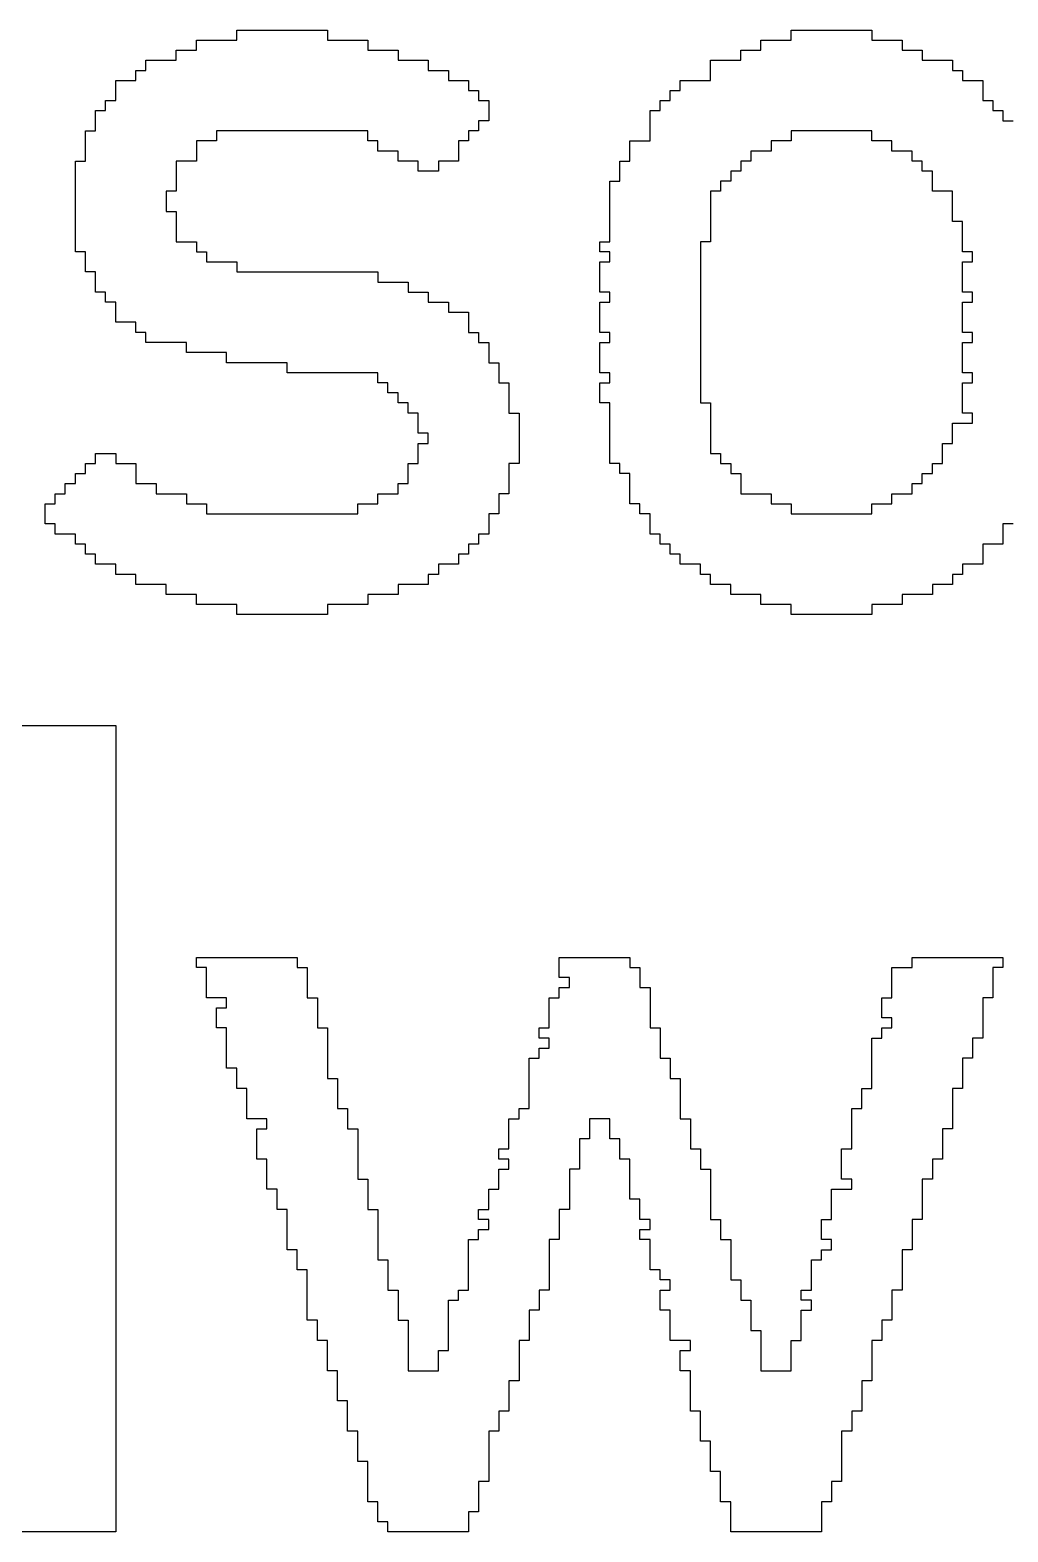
# Model space of a CAD drawing. Header units: millimetres. Extents: x -1.9 to 9.1, y -3.1 to 5.4.
# Drawn here: x 8.5221 to 8.6269, y -2.6169 to -2.4558 of the extents above; entities that cross this region are included whole.
import ezdxf

# ---------------------------------------------------------------- set-up
doc = ezdxf.new("R2010")
doc.units = ezdxf.units.MM
doc.header["$MEASUREMENT"] = 0
doc.layers.add('Mechanical11', color=56, linetype='Continuous')

msp = doc.modelspace()

# ---------------------------------------------------------------- linework, layer by layer
at = {"layer": 'Mechanical11'}
for p, q in [((8.54425, -2.45687), (8.54425, -2.45579)), ((8.54425, -2.45579), (8.55398, -2.45579)), ((8.55398, -2.45579), (8.55398, -2.45687)), ((8.6037, -2.45687), (8.6037, -2.45579)), ((8.6037, -2.45579), (8.61235, -2.45579)), ((8.61235, -2.45579), (8.61235, -2.45687)), ((8.53993, -2.45795), (8.53993, -2.45687)), ((8.53993, -2.45687), (8.54425, -2.45687)), ((8.55398, -2.45687), (8.5583, -2.45687)), ((8.5583, -2.45687), (8.5583, -2.45795)), ((8.60046, -2.45795), (8.60046, -2.45687)), ((8.60046, -2.45687), (8.6037, -2.45687)), ((8.61235, -2.45687), (8.6156, -2.45687)), ((8.6156, -2.45687), (8.6156, -2.45795)), ((8.53452, -2.46011), (8.53452, -2.45903)), ((8.53452, -2.45903), (8.53777, -2.45903)), ((8.53777, -2.45903), (8.53777, -2.45795)), ((8.53777, -2.45795), (8.53993, -2.45795)), ((8.5583, -2.45795), (8.56155, -2.45795)), ((8.56155, -2.45795), (8.56155, -2.45903)), ((8.56155, -2.45903), (8.56479, -2.45903)), ((8.56479, -2.45903), (8.56479, -2.46011)), ((8.59506, -2.46011), (8.59506, -2.45903)), ((8.59506, -2.45903), (8.5983, -2.45903)), ((8.5983, -2.45903), (8.5983, -2.45795)), ((8.5983, -2.45795), (8.60046, -2.45795)), ((8.6156, -2.45795), (8.61776, -2.45795)), ((8.61776, -2.45795), (8.61776, -2.45903)), ((8.61776, -2.45903), (8.621, -2.45903)), ((8.621, -2.45903), (8.621, -2.46011)), ((8.53344, -2.46119), (8.53344, -2.46011)), ((8.53344, -2.46011), (8.53452, -2.46011)), ((8.56479, -2.46011), (8.56695, -2.46011)), ((8.56695, -2.46011), (8.56695, -2.46119)), ((8.59506, -2.46119), (8.59506, -2.46011)), ((8.621, -2.46011), (8.62208, -2.46011)), ((8.62208, -2.46011), (8.62208, -2.46119)), ((8.53128, -2.46227), (8.53128, -2.46119)), ((8.53128, -2.46119), (8.53344, -2.46119)), ((8.53128, -2.46335), (8.53128, -2.46227)), ((8.56695, -2.46119), (8.56911, -2.46119)), ((8.56911, -2.46119), (8.56911, -2.46227)), ((8.56911, -2.46227), (8.57019, -2.46227)), ((8.57019, -2.46227), (8.57019, -2.46335)), ((8.59073, -2.46335), (8.59073, -2.46227)), ((8.59073, -2.46227), (8.59181, -2.46227)), ((8.59181, -2.46227), (8.59181, -2.46119)), ((8.59181, -2.46119), (8.59506, -2.46119)), ((8.62208, -2.46119), (8.62424, -2.46119)), ((8.62424, -2.46119), (8.62424, -2.46227)), ((8.62424, -2.46227), (8.62424, -2.46335)), ((8.5302, -2.46443), (8.5302, -2.46335)), ((8.5302, -2.46335), (8.53128, -2.46335)), ((8.57019, -2.46335), (8.57128, -2.46335)), ((8.57128, -2.46335), (8.57128, -2.46443)), ((8.58965, -2.46443), (8.58965, -2.46335)), ((8.58965, -2.46335), (8.59073, -2.46335)), ((8.62424, -2.46335), (8.62532, -2.46335)), ((8.62532, -2.46335), (8.62532, -2.46443)), ((8.52912, -2.46552), (8.52912, -2.46443)), ((8.52912, -2.46443), (8.5302, -2.46443)), ((8.52912, -2.4666), (8.52912, -2.46552)), ((8.57128, -2.46552), (8.57019, -2.46552)), ((8.57019, -2.46552), (8.57019, -2.4666)), ((8.57128, -2.46443), (8.57128, -2.46552)), ((8.58857, -2.46552), (8.58857, -2.46443)), ((8.58857, -2.46443), (8.58965, -2.46443)), ((8.58857, -2.4666), (8.58857, -2.46552)), ((8.62532, -2.46443), (8.6264, -2.46443)), ((8.6264, -2.46443), (8.6264, -2.46552)), ((8.6264, -2.46552), (8.62749, -2.46552)), ((8.52804, -2.46768), (8.52804, -2.4666)), ((8.52804, -2.4666), (8.52912, -2.4666)), ((8.5583, -2.4666), (8.54209, -2.4666)), ((8.54209, -2.4666), (8.54209, -2.46768)), ((8.5583, -2.46768), (8.5583, -2.4666)), ((8.57019, -2.4666), (8.56911, -2.4666)), ((8.56911, -2.4666), (8.56911, -2.46768)), ((8.58857, -2.46768), (8.58857, -2.4666)), ((8.61235, -2.4666), (8.6037, -2.4666)), ((8.6037, -2.4666), (8.6037, -2.46768)), ((8.61235, -2.46768), (8.61235, -2.4666)), ((8.52804, -2.46876), (8.52804, -2.46768)), ((8.52804, -2.46984), (8.52804, -2.46876)), ((8.54209, -2.46768), (8.53993, -2.46768)), ((8.53993, -2.46768), (8.53993, -2.46876)), ((8.53993, -2.46876), (8.53993, -2.46984)), ((8.55938, -2.46768), (8.5583, -2.46768)), ((8.55938, -2.46876), (8.55938, -2.46768)), ((8.56155, -2.46876), (8.55938, -2.46876)), ((8.56155, -2.46984), (8.56155, -2.46876)), ((8.56911, -2.46768), (8.56803, -2.46768)), ((8.56803, -2.46768), (8.56803, -2.46876)), ((8.56803, -2.46876), (8.56803, -2.46984)), ((8.58641, -2.46876), (8.58641, -2.46768)), ((8.58641, -2.46768), (8.58857, -2.46768)), ((8.58641, -2.46984), (8.58641, -2.46876)), ((8.60154, -2.46876), (8.59938, -2.46876)), ((8.59938, -2.46876), (8.59938, -2.46984)), ((8.6037, -2.46768), (8.60154, -2.46768)), ((8.60154, -2.46768), (8.60154, -2.46876)), ((8.61451, -2.46768), (8.61235, -2.46768)), ((8.61451, -2.46876), (8.61451, -2.46768)), ((8.61668, -2.46876), (8.61451, -2.46876)), ((8.61668, -2.46984), (8.61668, -2.46876)), ((8.52696, -2.47092), (8.52696, -2.46984)), ((8.52696, -2.46984), (8.52804, -2.46984)), ((8.53993, -2.46984), (8.53777, -2.46984)), ((8.53777, -2.46984), (8.53777, -2.47092)), ((8.56371, -2.46984), (8.56155, -2.46984)), ((8.56371, -2.47092), (8.56371, -2.46984)), ((8.56803, -2.46984), (8.56587, -2.46984)), ((8.56587, -2.46984), (8.56587, -2.47092)), ((8.58533, -2.47092), (8.58533, -2.46984)), ((8.58533, -2.46984), (8.58641, -2.46984)), ((8.59938, -2.46984), (8.5983, -2.46984)), ((8.5983, -2.46984), (8.5983, -2.47092)), ((8.61776, -2.46984), (8.61668, -2.46984)), ((8.61776, -2.47092), (8.61776, -2.46984)), ((8.52696, -2.472), (8.52696, -2.47092)), ((8.52696, -2.47308), (8.52696, -2.472)), ((8.53777, -2.47092), (8.53777, -2.472)), ((8.53777, -2.472), (8.53777, -2.47308)), ((8.56587, -2.47092), (8.56371, -2.47092)), ((8.58425, -2.47308), (8.58425, -2.472)), ((8.58425, -2.472), (8.58533, -2.472)), ((8.58533, -2.472), (8.58533, -2.47092)), ((8.59722, -2.472), (8.59614, -2.472)), ((8.59614, -2.472), (8.59614, -2.47308)), ((8.5983, -2.47092), (8.59722, -2.47092)), ((8.59722, -2.47092), (8.59722, -2.472)), ((8.61884, -2.47092), (8.61776, -2.47092)), ((8.61884, -2.472), (8.61884, -2.47092)), ((8.61884, -2.47308), (8.61884, -2.472)), ((8.52696, -2.47416), (8.52696, -2.47308)), ((8.53777, -2.47308), (8.53668, -2.47308)), ((8.53668, -2.47308), (8.53668, -2.47416)), ((8.58425, -2.47416), (8.58425, -2.47308)), ((8.59614, -2.47308), (8.59506, -2.47308)), ((8.59506, -2.47308), (8.59506, -2.47416)), ((8.621, -2.47308), (8.61884, -2.47308)), ((8.621, -2.47416), (8.621, -2.47308)), ((8.52696, -2.47524), (8.52696, -2.47416)), ((8.52696, -2.47633), (8.52696, -2.47524)), ((8.53668, -2.47416), (8.53668, -2.47524)), ((8.53668, -2.47524), (8.53777, -2.47524)), ((8.53777, -2.47524), (8.53777, -2.47633)), ((8.58425, -2.47524), (8.58425, -2.47416)), ((8.58425, -2.47633), (8.58425, -2.47524)), ((8.59506, -2.47416), (8.59506, -2.47524)), ((8.59506, -2.47524), (8.59506, -2.47633)), ((8.621, -2.47524), (8.621, -2.47416)), ((8.621, -2.47633), (8.621, -2.47524)), ((8.52696, -2.47741), (8.52696, -2.47633)), ((8.53777, -2.47633), (8.53777, -2.47741)), ((8.58425, -2.47741), (8.58425, -2.47633)), ((8.59506, -2.47633), (8.59506, -2.47741)), ((8.62208, -2.47633), (8.621, -2.47633)), ((8.62208, -2.47741), (8.62208, -2.47633)), ((8.52696, -2.47849), (8.52696, -2.47741)), ((8.52696, -2.47957), (8.52696, -2.47849)), ((8.53777, -2.47741), (8.53777, -2.47849)), ((8.53777, -2.47849), (8.53993, -2.47849)), ((8.53993, -2.47849), (8.53993, -2.47957)), ((8.58317, -2.47957), (8.58317, -2.47849)), ((8.58317, -2.47849), (8.58425, -2.47849)), ((8.58425, -2.47849), (8.58425, -2.47741)), ((8.59506, -2.47849), (8.59398, -2.47849)), ((8.59398, -2.47849), (8.59398, -2.47957)), ((8.59506, -2.47741), (8.59506, -2.47849)), ((8.62208, -2.47849), (8.62208, -2.47741)), ((8.62208, -2.47957), (8.62208, -2.47849)), ((8.52804, -2.47957), (8.52696, -2.47957)), ((8.52804, -2.48065), (8.52804, -2.47957)), ((8.53993, -2.47957), (8.54101, -2.47957)), ((8.54101, -2.47957), (8.54101, -2.48065)), ((8.58425, -2.47957), (8.58317, -2.47957)), ((8.58425, -2.48065), (8.58425, -2.47957)), ((8.59398, -2.47957), (8.59398, -2.48065)), ((8.62316, -2.47957), (8.62208, -2.47957)), ((8.62316, -2.48065), (8.62316, -2.47957)), ((8.52804, -2.48173), (8.52804, -2.48065)), ((8.52912, -2.48173), (8.52804, -2.48173)), ((8.52912, -2.48281), (8.52912, -2.48173)), ((8.54101, -2.48065), (8.54425, -2.48065)), ((8.54425, -2.48065), (8.54425, -2.48173)), ((8.54425, -2.48173), (8.55938, -2.48173)), ((8.55938, -2.48173), (8.55938, -2.48281)), ((8.58317, -2.48173), (8.58317, -2.48065)), ((8.58317, -2.48065), (8.58425, -2.48065)), ((8.58317, -2.48281), (8.58317, -2.48173)), ((8.59398, -2.48065), (8.59398, -2.48173)), ((8.59398, -2.48173), (8.59398, -2.48281)), ((8.62208, -2.48173), (8.62208, -2.48065)), ((8.62208, -2.48065), (8.62316, -2.48065)), ((8.62208, -2.48281), (8.62208, -2.48173)), ((8.52912, -2.48389), (8.52912, -2.48281)), ((8.55938, -2.48281), (8.56263, -2.48281)), ((8.56263, -2.48281), (8.56263, -2.48389)), ((8.58317, -2.48389), (8.58317, -2.48281)), ((8.59398, -2.48281), (8.59398, -2.48389)), ((8.62208, -2.48389), (8.62208, -2.48281)), ((8.5302, -2.48389), (8.52912, -2.48389)), ((8.5302, -2.48497), (8.5302, -2.48389)), ((8.53128, -2.48497), (8.5302, -2.48497)), ((8.53128, -2.48605), (8.53128, -2.48497)), ((8.56263, -2.48389), (8.56479, -2.48389)), ((8.56479, -2.48389), (8.56479, -2.48497)), ((8.56479, -2.48497), (8.56695, -2.48497)), ((8.56695, -2.48497), (8.56695, -2.48605)), ((8.58425, -2.48389), (8.58317, -2.48389)), ((8.58317, -2.48605), (8.58317, -2.48497)), ((8.58317, -2.48497), (8.58425, -2.48497)), ((8.58425, -2.48497), (8.58425, -2.48389)), ((8.59398, -2.48389), (8.59398, -2.48497)), ((8.59398, -2.48497), (8.59398, -2.48605)), ((8.62316, -2.48389), (8.62208, -2.48389)), ((8.62208, -2.48605), (8.62208, -2.48497)), ((8.62208, -2.48497), (8.62316, -2.48497)), ((8.62316, -2.48497), (8.62316, -2.48389)), ((8.53128, -2.48713), (8.53128, -2.48605)), ((8.56695, -2.48605), (8.56911, -2.48605)), ((8.56911, -2.48605), (8.56911, -2.48713)), ((8.58317, -2.48713), (8.58317, -2.48605)), ((8.59398, -2.48605), (8.59398, -2.48713)), ((8.62208, -2.48713), (8.62208, -2.48605)), ((8.53344, -2.48713), (8.53128, -2.48713)), ((8.53344, -2.48822), (8.53344, -2.48713)), ((8.53452, -2.48822), (8.53344, -2.48822)), ((8.53452, -2.4893), (8.53452, -2.48822)), ((8.56911, -2.48713), (8.56911, -2.48822)), ((8.56911, -2.48822), (8.57019, -2.48822)), ((8.57019, -2.48822), (8.57019, -2.4893)), ((8.58317, -2.48822), (8.58317, -2.48713)), ((8.58425, -2.48822), (8.58317, -2.48822)), ((8.58425, -2.4893), (8.58425, -2.48822)), ((8.59398, -2.48713), (8.59398, -2.48822)), ((8.59398, -2.48822), (8.59398, -2.4893)), ((8.62208, -2.48822), (8.62208, -2.48713)), ((8.62316, -2.48822), (8.62208, -2.48822)), ((8.62316, -2.4893), (8.62316, -2.48822)), ((8.53885, -2.4893), (8.53452, -2.4893)), ((8.53885, -2.49038), (8.53885, -2.4893)), ((8.57019, -2.4893), (8.57128, -2.4893)), ((8.57128, -2.4893), (8.57128, -2.49038)), ((8.58317, -2.49038), (8.58317, -2.4893)), ((8.58317, -2.4893), (8.58425, -2.4893)), ((8.59398, -2.4893), (8.59398, -2.49038)), ((8.62208, -2.49038), (8.62208, -2.4893)), ((8.62208, -2.4893), (8.62316, -2.4893)), ((8.54317, -2.49038), (8.53885, -2.49038)), ((8.54317, -2.49146), (8.54317, -2.49038)), ((8.54966, -2.49146), (8.54317, -2.49146)), ((8.54966, -2.49254), (8.54966, -2.49146)), ((8.57128, -2.49038), (8.57128, -2.49146)), ((8.57128, -2.49146), (8.57236, -2.49146)), ((8.57236, -2.49146), (8.57236, -2.49254)), ((8.58317, -2.49146), (8.58317, -2.49038)), ((8.58317, -2.49254), (8.58317, -2.49146)), ((8.59398, -2.49038), (8.59398, -2.49146)), ((8.59398, -2.49146), (8.59398, -2.49254)), ((8.62208, -2.49146), (8.62208, -2.49038)), ((8.62208, -2.49254), (8.62208, -2.49146)), ((8.55938, -2.49254), (8.54966, -2.49254)), ((8.55938, -2.49362), (8.55938, -2.49254)), ((8.57236, -2.49254), (8.57236, -2.49362)), ((8.58425, -2.49254), (8.58317, -2.49254)), ((8.58425, -2.49362), (8.58425, -2.49254)), ((8.59398, -2.49254), (8.59398, -2.49362)), ((8.62316, -2.49254), (8.62208, -2.49254)), ((8.62316, -2.49362), (8.62316, -2.49254)), ((8.56047, -2.49362), (8.55938, -2.49362)), ((8.56047, -2.4947), (8.56047, -2.49362)), ((8.56155, -2.4947), (8.56047, -2.4947)), ((8.56155, -2.49578), (8.56155, -2.4947)), ((8.57236, -2.49362), (8.57344, -2.49362)), ((8.57344, -2.49362), (8.57344, -2.4947)), ((8.57344, -2.4947), (8.57344, -2.49578)), ((8.58317, -2.4947), (8.58317, -2.49362)), ((8.58317, -2.49362), (8.58425, -2.49362)), ((8.58317, -2.49578), (8.58317, -2.4947)), ((8.59398, -2.49362), (8.59398, -2.4947)), ((8.59398, -2.4947), (8.59398, -2.49578)), ((8.62208, -2.4947), (8.62208, -2.49362)), ((8.62208, -2.49362), (8.62316, -2.49362)), ((8.62208, -2.49578), (8.62208, -2.4947)), ((8.56263, -2.49578), (8.56155, -2.49578)), ((8.56263, -2.49686), (8.56263, -2.49578)), ((8.57344, -2.49578), (8.57344, -2.49686)), ((8.58425, -2.49578), (8.58317, -2.49578)), ((8.58425, -2.49686), (8.58425, -2.49578)), ((8.59398, -2.49578), (8.59506, -2.49578)), ((8.59506, -2.49578), (8.59506, -2.49686)), ((8.62208, -2.49686), (8.62208, -2.49578)), ((8.56371, -2.49686), (8.56263, -2.49686)), ((8.56371, -2.49794), (8.56371, -2.49686)), ((8.56371, -2.49903), (8.56371, -2.49794)), ((8.57344, -2.49686), (8.57452, -2.49686)), ((8.57452, -2.49686), (8.57452, -2.49794)), ((8.57452, -2.49794), (8.57452, -2.49903)), ((8.58425, -2.49794), (8.58425, -2.49686)), ((8.58425, -2.49903), (8.58425, -2.49794)), ((8.59506, -2.49686), (8.59506, -2.49794)), ((8.59506, -2.49794), (8.59506, -2.49903)), ((8.621, -2.49903), (8.621, -2.49794)), ((8.621, -2.49794), (8.62316, -2.49794)), ((8.62316, -2.49686), (8.62208, -2.49686)), ((8.62316, -2.49794), (8.62316, -2.49686)), ((8.56479, -2.49903), (8.56371, -2.49903)), ((8.56479, -2.50011), (8.56479, -2.49903)), ((8.57452, -2.49903), (8.57452, -2.50011)), ((8.58425, -2.50011), (8.58425, -2.49903)), ((8.59506, -2.49903), (8.59506, -2.50011)), ((8.621, -2.50011), (8.621, -2.49903)), ((8.52912, -2.50227), (8.52912, -2.50119)), ((8.52912, -2.50119), (8.53128, -2.50119)), ((8.53128, -2.50119), (8.53128, -2.50227)), ((8.56371, -2.50119), (8.56371, -2.50011)), ((8.56371, -2.50011), (8.56479, -2.50011)), ((8.56371, -2.50227), (8.56371, -2.50119)), ((8.57452, -2.50011), (8.57452, -2.50119)), ((8.57452, -2.50119), (8.57452, -2.50227)), ((8.58425, -2.50119), (8.58425, -2.50011)), ((8.58425, -2.50227), (8.58425, -2.50119)), ((8.59506, -2.50011), (8.59506, -2.50119)), ((8.59506, -2.50119), (8.59614, -2.50119)), ((8.59614, -2.50119), (8.59614, -2.50227)), ((8.61992, -2.50119), (8.61992, -2.50011)), ((8.61992, -2.50011), (8.621, -2.50011)), ((8.61992, -2.50227), (8.61992, -2.50119)), ((8.52804, -2.50335), (8.52804, -2.50227)), ((8.52804, -2.50227), (8.52912, -2.50227)), ((8.53128, -2.50227), (8.53344, -2.50227)), ((8.53344, -2.50227), (8.53344, -2.50335)), ((8.56263, -2.50335), (8.56263, -2.50227)), ((8.56263, -2.50227), (8.56371, -2.50227)), ((8.57452, -2.50227), (8.57344, -2.50227)), ((8.57344, -2.50227), (8.57344, -2.50335)), ((8.58533, -2.50227), (8.58425, -2.50227)), ((8.58533, -2.50335), (8.58533, -2.50227)), ((8.59614, -2.50227), (8.59722, -2.50227)), ((8.59722, -2.50227), (8.59722, -2.50335)), ((8.61884, -2.50335), (8.61884, -2.50227)), ((8.61884, -2.50227), (8.61992, -2.50227)), ((8.52587, -2.50551), (8.52587, -2.50443)), ((8.52587, -2.50443), (8.52696, -2.50443)), ((8.52696, -2.50443), (8.52696, -2.50335)), ((8.52696, -2.50335), (8.52804, -2.50335)), ((8.53344, -2.50335), (8.53344, -2.50443)), ((8.53344, -2.50443), (8.5356, -2.50443)), ((8.5356, -2.50443), (8.5356, -2.50551)), ((8.56155, -2.50551), (8.56155, -2.50443)), ((8.56155, -2.50443), (8.56263, -2.50443)), ((8.56263, -2.50443), (8.56263, -2.50335)), ((8.57344, -2.50335), (8.57344, -2.50443)), ((8.57344, -2.50443), (8.57344, -2.50551)), ((8.58641, -2.50335), (8.58533, -2.50335)), ((8.58641, -2.50443), (8.58641, -2.50335)), ((8.58641, -2.50551), (8.58641, -2.50443)), ((8.59722, -2.50335), (8.5983, -2.50335)), ((8.5983, -2.50335), (8.5983, -2.50443)), ((8.5983, -2.50443), (8.5983, -2.50551)), ((8.61668, -2.50551), (8.61668, -2.50443)), ((8.61668, -2.50443), (8.61776, -2.50443)), ((8.61776, -2.50443), (8.61776, -2.50335)), ((8.61776, -2.50335), (8.61884, -2.50335)), ((8.52479, -2.50659), (8.52479, -2.50551)), ((8.52479, -2.50551), (8.52587, -2.50551)), ((8.5356, -2.50551), (8.53885, -2.50551)), ((8.53885, -2.50551), (8.53885, -2.50659)), ((8.55938, -2.50659), (8.55938, -2.50551)), ((8.55938, -2.50551), (8.56155, -2.50551)), ((8.57344, -2.50551), (8.57236, -2.50551)), ((8.57236, -2.50551), (8.57236, -2.50659)), ((8.58641, -2.50659), (8.58641, -2.50551)), ((8.5983, -2.50551), (8.60154, -2.50551)), ((8.60154, -2.50551), (8.60154, -2.50659)), ((8.61451, -2.50659), (8.61451, -2.50551)), ((8.61451, -2.50551), (8.61668, -2.50551)), ((8.52371, -2.50767), (8.52371, -2.50659)), ((8.52371, -2.50659), (8.52479, -2.50659)), ((8.52371, -2.50875), (8.52371, -2.50767)), ((8.53885, -2.50659), (8.54101, -2.50659)), ((8.54101, -2.50659), (8.54101, -2.50767)), ((8.54101, -2.50767), (8.55722, -2.50767)), ((8.55722, -2.50767), (8.55722, -2.50659)), ((8.55722, -2.50659), (8.55938, -2.50659)), ((8.57236, -2.50767), (8.57128, -2.50767)), ((8.57128, -2.50767), (8.57128, -2.50875)), ((8.57236, -2.50659), (8.57236, -2.50767)), ((8.58749, -2.50659), (8.58641, -2.50659)), ((8.58749, -2.50767), (8.58749, -2.50659)), ((8.58857, -2.50767), (8.58749, -2.50767)), ((8.58857, -2.50875), (8.58857, -2.50767)), ((8.60154, -2.50659), (8.6037, -2.50659)), ((8.6037, -2.50659), (8.6037, -2.50767)), ((8.6037, -2.50767), (8.61235, -2.50767)), ((8.61235, -2.50767), (8.61235, -2.50659)), ((8.61235, -2.50659), (8.61451, -2.50659)), ((8.52479, -2.50875), (8.52371, -2.50875)), ((8.52479, -2.50984), (8.52479, -2.50875)), ((8.57128, -2.50875), (8.57128, -2.50984)), ((8.58857, -2.50984), (8.58857, -2.50875)), ((8.62749, -2.50875), (8.6264, -2.50875)), ((8.6264, -2.50875), (8.6264, -2.50984)), ((8.52696, -2.50984), (8.52479, -2.50984)), ((8.52696, -2.51092), (8.52696, -2.50984)), ((8.52804, -2.51092), (8.52696, -2.51092)), ((8.52804, -2.512), (8.52804, -2.51092)), ((8.57019, -2.51092), (8.56911, -2.51092)), ((8.56911, -2.51092), (8.56911, -2.512)), ((8.57128, -2.50984), (8.57019, -2.50984)), ((8.57019, -2.50984), (8.57019, -2.51092)), ((8.58965, -2.50984), (8.58857, -2.50984)), ((8.58965, -2.51092), (8.58965, -2.50984)), ((8.59073, -2.51092), (8.58965, -2.51092)), ((8.59073, -2.512), (8.59073, -2.51092)), ((8.6264, -2.51092), (8.62424, -2.51092)), ((8.62424, -2.51092), (8.62424, -2.512)), ((8.6264, -2.50984), (8.6264, -2.51092)), ((8.52912, -2.512), (8.52804, -2.512)), ((8.52912, -2.51308), (8.52912, -2.512)), ((8.56911, -2.512), (8.56803, -2.512)), ((8.56803, -2.512), (8.56803, -2.51308)), ((8.59181, -2.512), (8.59073, -2.512)), ((8.59181, -2.51308), (8.59181, -2.512)), ((8.62424, -2.512), (8.62424, -2.51308)), ((8.53128, -2.51308), (8.52912, -2.51308)), ((8.53128, -2.51416), (8.53128, -2.51308)), ((8.53344, -2.51416), (8.53128, -2.51416)), ((8.53344, -2.51524), (8.53344, -2.51416)), ((8.56587, -2.51416), (8.56479, -2.51416)), ((8.56479, -2.51416), (8.56479, -2.51524)), ((8.56803, -2.51308), (8.56587, -2.51308)), ((8.56587, -2.51308), (8.56587, -2.51416)), ((8.59398, -2.51308), (8.59181, -2.51308)), ((8.59398, -2.51416), (8.59398, -2.51308)), ((8.59506, -2.51416), (8.59398, -2.51416)), ((8.59506, -2.51524), (8.59506, -2.51416)), ((8.62208, -2.51416), (8.621, -2.51416)), ((8.621, -2.51416), (8.621, -2.51524)), ((8.62424, -2.51308), (8.62208, -2.51308)), ((8.62208, -2.51308), (8.62208, -2.51416)), ((8.53668, -2.51524), (8.53344, -2.51524)), ((8.53668, -2.51632), (8.53668, -2.51524)), ((8.56479, -2.51524), (8.56155, -2.51524)), ((8.56155, -2.51524), (8.56155, -2.51632)), ((8.59722, -2.51524), (8.59506, -2.51524)), ((8.59722, -2.51632), (8.59722, -2.51524)), ((8.621, -2.51524), (8.61884, -2.51524)), ((8.61884, -2.51524), (8.61884, -2.51632)), ((8.53993, -2.51632), (8.53668, -2.51632)), ((8.53993, -2.5174), (8.53993, -2.51632)), ((8.54425, -2.5174), (8.53993, -2.5174)), ((8.54425, -2.51848), (8.54425, -2.5174)), ((8.5583, -2.5174), (8.55398, -2.5174)), ((8.55398, -2.5174), (8.55398, -2.51848)), ((8.56155, -2.51632), (8.5583, -2.51632)), ((8.5583, -2.51632), (8.5583, -2.5174)), ((8.60046, -2.51632), (8.59722, -2.51632)), ((8.60046, -2.5174), (8.60046, -2.51632)), ((8.6037, -2.5174), (8.60046, -2.5174)), ((8.6037, -2.51848), (8.6037, -2.5174)), ((8.6156, -2.5174), (8.61235, -2.5174)), ((8.61235, -2.5174), (8.61235, -2.51848)), ((8.61884, -2.51632), (8.6156, -2.51632)), ((8.6156, -2.51632), (8.6156, -2.5174)), ((8.55398, -2.51848), (8.54425, -2.51848)), ((8.61235, -2.51848), (8.6037, -2.51848)), ((8.52047, -2.53037), (8.53128, -2.53037)), ((8.53128, -2.53037), (8.53128, -2.53145)), ((8.53128, -2.53145), (8.53128, -2.53254)), ((8.53128, -2.53254), (8.53128, -2.53362)), ((8.53128, -2.53362), (8.53128, -2.5347)), ((8.53128, -2.5347), (8.53128, -2.53578)), ((8.53128, -2.53578), (8.53128, -2.53686)), ((8.53128, -2.53686), (8.53128, -2.53794)), ((8.53128, -2.53794), (8.53128, -2.53902)), ((8.53128, -2.53902), (8.53128, -2.5401)), ((8.53128, -2.5401), (8.53128, -2.54118)), ((8.53128, -2.54118), (8.53128, -2.54226)), ((8.53128, -2.54226), (8.53128, -2.54335)), ((8.53128, -2.54335), (8.53128, -2.54443)), ((8.53128, -2.54443), (8.53128, -2.54551)), ((8.53128, -2.54551), (8.53128, -2.54659)), ((8.53128, -2.54659), (8.53128, -2.54767)), ((8.53128, -2.54767), (8.53128, -2.54875)), ((8.53128, -2.54875), (8.53128, -2.54983)), ((8.53128, -2.54983), (8.53128, -2.55091)), ((8.53128, -2.55091), (8.53128, -2.55199)), ((8.53128, -2.55199), (8.53128, -2.55307)), ((8.53128, -2.55307), (8.53128, -2.55416)), ((8.53128, -2.55416), (8.53128, -2.55524)), ((8.53128, -2.55524), (8.53128, -2.55632)), ((8.53993, -2.55632), (8.53993, -2.55524)), ((8.53993, -2.55524), (8.55074, -2.55524)), ((8.55074, -2.55524), (8.55074, -2.55632)), ((8.57884, -2.55632), (8.57884, -2.55524)), ((8.57884, -2.55524), (8.58641, -2.55524)), ((8.58641, -2.55524), (8.58641, -2.55632)), ((8.61668, -2.55632), (8.61668, -2.55524)), ((8.61668, -2.55524), (8.6264, -2.55524)), ((8.6264, -2.55524), (8.6264, -2.55632)), ((8.53128, -2.55632), (8.53128, -2.5574)), ((8.53128, -2.5574), (8.53128, -2.55848)), ((8.54101, -2.55632), (8.53993, -2.55632)), ((8.54101, -2.5574), (8.54101, -2.55632)), ((8.54101, -2.55848), (8.54101, -2.5574)), ((8.55074, -2.55632), (8.55182, -2.55632)), ((8.55182, -2.55632), (8.55182, -2.5574)), ((8.55182, -2.5574), (8.55182, -2.55848)), ((8.57884, -2.5574), (8.57884, -2.55632)), ((8.57992, -2.5574), (8.57884, -2.5574)), ((8.57992, -2.55848), (8.57992, -2.5574)), ((8.58641, -2.55632), (8.58749, -2.55632)), ((8.58749, -2.55632), (8.58749, -2.5574)), ((8.58749, -2.5574), (8.58749, -2.55848)), ((8.61451, -2.5574), (8.61451, -2.55632)), ((8.61451, -2.55632), (8.61668, -2.55632)), ((8.61451, -2.55848), (8.61451, -2.5574)), ((8.6264, -2.55632), (8.62532, -2.55632)), ((8.62532, -2.55632), (8.62532, -2.5574)), ((8.62532, -2.5574), (8.62532, -2.55848)), ((8.53128, -2.55848), (8.53128, -2.55956)), ((8.54101, -2.55956), (8.54101, -2.55848)), ((8.55182, -2.55848), (8.55182, -2.55956)), ((8.57884, -2.55956), (8.57884, -2.55848)), ((8.57884, -2.55848), (8.57992, -2.55848)), ((8.58749, -2.55848), (8.58857, -2.55848)), ((8.58857, -2.55848), (8.58857, -2.55956)), ((8.61451, -2.55956), (8.61451, -2.55848)), ((8.62532, -2.55848), (8.62532, -2.55956)), ((8.53128, -2.55956), (8.53128, -2.56064)), ((8.53128, -2.56064), (8.53128, -2.56172)), ((8.54317, -2.55956), (8.54101, -2.55956)), ((8.54209, -2.56172), (8.54209, -2.56064)), ((8.54209, -2.56064), (8.54317, -2.56064)), ((8.54317, -2.56064), (8.54317, -2.55956)), ((8.55182, -2.55956), (8.5529, -2.55956)), ((8.5529, -2.55956), (8.5529, -2.56064)), ((8.5529, -2.56064), (8.5529, -2.56172)), ((8.57776, -2.56064), (8.57776, -2.55956)), ((8.57776, -2.55956), (8.57884, -2.55956)), ((8.57776, -2.56172), (8.57776, -2.56064)), ((8.58857, -2.55956), (8.58857, -2.56064)), ((8.58857, -2.56064), (8.58857, -2.56172)), ((8.61343, -2.56064), (8.61343, -2.55956)), ((8.61343, -2.55956), (8.61451, -2.55956)), ((8.61343, -2.56172), (8.61343, -2.56064)), ((8.62532, -2.55956), (8.62424, -2.55956)), ((8.62424, -2.55956), (8.62424, -2.56064)), ((8.62424, -2.56064), (8.62424, -2.56172)), ((8.53128, -2.56172), (8.53128, -2.5628)), ((8.54209, -2.5628), (8.54209, -2.56172)), ((8.5529, -2.56172), (8.5529, -2.5628)), ((8.57776, -2.5628), (8.57776, -2.56172)), ((8.58857, -2.56172), (8.58857, -2.5628)), ((8.61451, -2.56172), (8.61343, -2.56172)), ((8.61451, -2.5628), (8.61451, -2.56172)), ((8.62424, -2.56172), (8.62424, -2.5628)), ((8.53128, -2.5628), (8.53128, -2.56388)), ((8.53128, -2.56388), (8.53128, -2.56496)), ((8.54317, -2.5628), (8.54209, -2.5628)), ((8.54317, -2.56388), (8.54317, -2.5628)), ((8.54317, -2.56496), (8.54317, -2.56388)), ((8.5529, -2.5628), (8.55398, -2.5628)), ((8.55398, -2.5628), (8.55398, -2.56388)), ((8.55398, -2.56388), (8.55398, -2.56496)), ((8.57668, -2.56388), (8.57668, -2.5628)), ((8.57668, -2.5628), (8.57776, -2.5628)), ((8.57776, -2.56388), (8.57668, -2.56388)), ((8.57776, -2.56496), (8.57776, -2.56388)), ((8.58857, -2.5628), (8.58965, -2.5628)), ((8.58965, -2.5628), (8.58965, -2.56388)), ((8.58965, -2.56388), (8.58965, -2.56496)), ((8.61235, -2.56496), (8.61235, -2.56388)), ((8.61235, -2.56388), (8.61343, -2.56388)), ((8.61343, -2.56388), (8.61343, -2.5628)), ((8.61343, -2.5628), (8.61451, -2.5628)), ((8.62424, -2.56388), (8.62316, -2.56388)), ((8.62316, -2.56388), (8.62316, -2.56496)), ((8.62424, -2.5628), (8.62424, -2.56388)), ((8.53128, -2.56496), (8.53128, -2.56605)), ((8.54317, -2.56605), (8.54317, -2.56496)), ((8.55398, -2.56496), (8.55398, -2.56605)), ((8.57668, -2.56605), (8.57668, -2.56496)), ((8.57668, -2.56496), (8.57776, -2.56496)), ((8.58965, -2.56496), (8.58965, -2.56605)), ((8.61235, -2.56605), (8.61235, -2.56496)), ((8.62316, -2.56496), (8.62316, -2.56605)), ((8.53128, -2.56605), (8.53128, -2.56713)), ((8.53128, -2.56713), (8.53128, -2.56821)), ((8.54317, -2.56713), (8.54317, -2.56605)), ((8.54425, -2.56713), (8.54317, -2.56713)), ((8.54425, -2.56821), (8.54425, -2.56713)), ((8.55398, -2.56605), (8.55398, -2.56713)), ((8.55398, -2.56713), (8.55398, -2.56821)), ((8.5756, -2.56713), (8.5756, -2.56605)), ((8.5756, -2.56605), (8.57668, -2.56605)), ((8.5756, -2.56821), (8.5756, -2.56713)), ((8.58965, -2.56605), (8.59073, -2.56605)), ((8.59073, -2.56605), (8.59073, -2.56713)), ((8.59073, -2.56713), (8.59073, -2.56821)), ((8.61235, -2.56713), (8.61235, -2.56605)), ((8.61235, -2.56821), (8.61235, -2.56713)), ((8.62316, -2.56605), (8.62208, -2.56605)), ((8.62208, -2.56605), (8.62208, -2.56713)), ((8.62208, -2.56713), (8.62208, -2.56821)), ((8.53128, -2.56821), (8.53128, -2.56929)), ((8.54425, -2.56929), (8.54425, -2.56821)), ((8.55398, -2.56821), (8.55506, -2.56821)), ((8.55506, -2.56821), (8.55506, -2.56929)), ((8.5756, -2.56929), (8.5756, -2.56821)), ((8.59073, -2.56821), (8.59181, -2.56821)), ((8.59181, -2.56821), (8.59181, -2.56929)), ((8.61235, -2.56929), (8.61235, -2.56821)), ((8.62208, -2.56821), (8.62208, -2.56929)), ((8.53128, -2.56929), (8.53128, -2.57037)), ((8.53128, -2.57037), (8.53128, -2.57145)), ((8.54533, -2.56929), (8.54425, -2.56929)), ((8.54533, -2.57037), (8.54533, -2.56929)), ((8.54533, -2.57145), (8.54533, -2.57037)), ((8.55506, -2.56929), (8.55506, -2.57037)), ((8.55506, -2.57037), (8.55506, -2.57145)), ((8.5756, -2.57037), (8.5756, -2.56929)), ((8.5756, -2.57145), (8.5756, -2.57037)), ((8.59181, -2.56929), (8.59181, -2.57037)), ((8.59181, -2.57037), (8.59181, -2.57145)), ((8.61127, -2.57037), (8.61127, -2.56929)), ((8.61127, -2.56929), (8.61235, -2.56929)), ((8.61127, -2.57145), (8.61127, -2.57037)), ((8.62208, -2.56929), (8.621, -2.56929)), ((8.621, -2.56929), (8.621, -2.57037)), ((8.621, -2.57037), (8.621, -2.57145)), ((8.53128, -2.57145), (8.53128, -2.57253)), ((8.54533, -2.57253), (8.54533, -2.57145)), ((8.55506, -2.57145), (8.55614, -2.57145)), ((8.55614, -2.57145), (8.55614, -2.57253)), ((8.57452, -2.57253), (8.57452, -2.57145)), ((8.57452, -2.57145), (8.5756, -2.57145)), ((8.59181, -2.57145), (8.59181, -2.57253)), ((8.61019, -2.57253), (8.61019, -2.57145)), ((8.61019, -2.57145), (8.61127, -2.57145)), ((8.621, -2.57145), (8.621, -2.57253)), ((8.53128, -2.57253), (8.53128, -2.57361)), ((8.53128, -2.57361), (8.53128, -2.57469)), ((8.54749, -2.57253), (8.54533, -2.57253)), ((8.54641, -2.57469), (8.54641, -2.57361)), ((8.54641, -2.57361), (8.54749, -2.57361)), ((8.54749, -2.57361), (8.54749, -2.57253)), ((8.55614, -2.57253), (8.55614, -2.57361)), ((8.55614, -2.57361), (8.55722, -2.57361)), ((8.55722, -2.57361), (8.55722, -2.57469)), ((8.57344, -2.57361), (8.57344, -2.57253)), ((8.57344, -2.57253), (8.57452, -2.57253)), ((8.57344, -2.57469), (8.57344, -2.57361)), ((8.58425, -2.57253), (8.58209, -2.57253)), ((8.58209, -2.57253), (8.58209, -2.57361)), ((8.58209, -2.57361), (8.58209, -2.57469)), ((8.58425, -2.57361), (8.58425, -2.57253)), ((8.58425, -2.57469), (8.58425, -2.57361)), ((8.59181, -2.57253), (8.59289, -2.57253)), ((8.59289, -2.57253), (8.59289, -2.57361)), ((8.59289, -2.57361), (8.59289, -2.57469)), ((8.61019, -2.57361), (8.61019, -2.57253)), ((8.61019, -2.57469), (8.61019, -2.57361)), ((8.621, -2.57361), (8.61992, -2.57361)), ((8.61992, -2.57361), (8.61992, -2.57469)), ((8.621, -2.57253), (8.621, -2.57361)), ((8.53128, -2.57469), (8.53128, -2.57577)), ((8.54641, -2.57577), (8.54641, -2.57469)), ((8.55722, -2.57469), (8.55722, -2.57577)), ((8.57344, -2.57577), (8.57344, -2.57469)), ((8.58209, -2.57469), (8.581, -2.57469)), ((8.581, -2.57469), (8.581, -2.57577)), ((8.58533, -2.57469), (8.58425, -2.57469)), ((8.58533, -2.57577), (8.58533, -2.57469)), ((8.59289, -2.57469), (8.59289, -2.57577)), ((8.61019, -2.57577), (8.61019, -2.57469)), ((8.61992, -2.57469), (8.61992, -2.57577)), ((8.53128, -2.57577), (8.53128, -2.57686)), ((8.53128, -2.57686), (8.53128, -2.57794)), ((8.54641, -2.57686), (8.54641, -2.57577)), ((8.54749, -2.57686), (8.54641, -2.57686)), ((8.54749, -2.57794), (8.54749, -2.57686)), ((8.55722, -2.57577), (8.55722, -2.57686)), ((8.55722, -2.57686), (8.55722, -2.57794)), ((8.57236, -2.57686), (8.57236, -2.57577)), ((8.57236, -2.57577), (8.57344, -2.57577)), ((8.57344, -2.57686), (8.57236, -2.57686)), ((8.57344, -2.57794), (8.57344, -2.57686)), ((8.581, -2.57577), (8.581, -2.57686)), ((8.581, -2.57686), (8.581, -2.57794)), ((8.58533, -2.57686), (8.58533, -2.57577)), ((8.58641, -2.57686), (8.58533, -2.57686)), ((8.58641, -2.57794), (8.58641, -2.57686)), ((8.59289, -2.57577), (8.59398, -2.57577)), ((8.59398, -2.57577), (8.59398, -2.57686)), ((8.59398, -2.57686), (8.59398, -2.57794)), ((8.60911, -2.57686), (8.60911, -2.57577)), ((8.60911, -2.57577), (8.61019, -2.57577)), ((8.60911, -2.57794), (8.60911, -2.57686)), ((8.61992, -2.57686), (8.61884, -2.57686)), ((8.61884, -2.57686), (8.61884, -2.57794)), ((8.61992, -2.57577), (8.61992, -2.57686)), ((8.53128, -2.57794), (8.53128, -2.57902)), ((8.54749, -2.57902), (8.54749, -2.57794)), ((8.55722, -2.57794), (8.55722, -2.57902)), ((8.57236, -2.57902), (8.57236, -2.57794)), ((8.57236, -2.57794), (8.57344, -2.57794)), ((8.581, -2.57794), (8.57992, -2.57794)), ((8.57992, -2.57794), (8.57992, -2.57902)), ((8.58641, -2.57902), (8.58641, -2.57794)), ((8.59398, -2.57794), (8.59506, -2.57794)), ((8.59506, -2.57794), (8.59506, -2.57902)), ((8.60911, -2.57902), (8.60911, -2.57794)), ((8.61884, -2.57794), (8.61884, -2.57902)), ((8.53128, -2.57902), (8.53128, -2.5801)), ((8.53128, -2.5801), (8.53128, -2.58118)), ((8.54749, -2.5801), (8.54749, -2.57902)), ((8.54858, -2.5801), (8.54749, -2.5801)), ((8.54858, -2.58118), (8.54858, -2.5801)), ((8.55722, -2.57902), (8.5583, -2.57902)), ((8.5583, -2.57902), (8.5583, -2.5801)), ((8.5583, -2.5801), (8.5583, -2.58118)), ((8.57128, -2.58118), (8.57128, -2.5801)), ((8.57128, -2.5801), (8.57236, -2.5801)), ((8.57236, -2.5801), (8.57236, -2.57902)), ((8.57992, -2.57902), (8.57992, -2.5801)), ((8.57992, -2.5801), (8.57992, -2.58118)), ((8.58641, -2.5801), (8.58641, -2.57902)), ((8.58641, -2.58118), (8.58641, -2.5801)), ((8.59506, -2.57902), (8.59506, -2.5801)), ((8.59506, -2.5801), (8.59506, -2.58118)), ((8.60803, -2.58118), (8.60803, -2.5801)), ((8.60803, -2.5801), (8.61019, -2.5801)), ((8.61019, -2.57902), (8.60911, -2.57902)), ((8.61019, -2.5801), (8.61019, -2.57902)), ((8.61884, -2.57902), (8.61776, -2.57902)), ((8.61776, -2.57902), (8.61776, -2.5801)), ((8.61776, -2.5801), (8.61776, -2.58118)), ((8.53128, -2.58118), (8.53128, -2.58226)), ((8.54858, -2.58226), (8.54858, -2.58118)), ((8.5583, -2.58118), (8.5583, -2.58226)), ((8.57128, -2.58226), (8.57128, -2.58118)), ((8.57992, -2.58118), (8.57992, -2.58226)), ((8.58749, -2.58118), (8.58641, -2.58118)), ((8.58749, -2.58226), (8.58749, -2.58118)), ((8.59506, -2.58118), (8.59506, -2.58226)), ((8.60803, -2.58226), (8.60803, -2.58118)), ((8.61776, -2.58118), (8.61776, -2.58226)), ((8.53128, -2.58226), (8.53128, -2.58334)), ((8.53128, -2.58334), (8.53128, -2.58442)), ((8.54966, -2.58226), (8.54858, -2.58226)), ((8.54966, -2.58334), (8.54966, -2.58226)), ((8.54966, -2.58442), (8.54966, -2.58334)), ((8.5583, -2.58226), (8.55938, -2.58226)), ((8.55938, -2.58226), (8.55938, -2.58334)), ((8.55938, -2.58334), (8.55938, -2.58442)), ((8.57019, -2.58334), (8.57019, -2.58226)), ((8.57019, -2.58226), (8.57128, -2.58226)), ((8.57128, -2.58334), (8.57019, -2.58334)), ((8.57128, -2.58442), (8.57128, -2.58334)), ((8.57992, -2.58226), (8.57884, -2.58226)), ((8.57884, -2.58226), (8.57884, -2.58334)), ((8.57884, -2.58334), (8.57884, -2.58442)), ((8.58749, -2.58334), (8.58749, -2.58226)), ((8.58857, -2.58334), (8.58749, -2.58334)), ((8.58857, -2.58442), (8.58857, -2.58334)), ((8.59506, -2.58226), (8.59506, -2.58334)), ((8.59506, -2.58334), (8.59614, -2.58334)), ((8.59614, -2.58334), (8.59614, -2.58442)), ((8.60695, -2.58442), (8.60695, -2.58334)), ((8.60695, -2.58334), (8.60803, -2.58334)), ((8.60803, -2.58334), (8.60803, -2.58226)), ((8.61776, -2.58334), (8.61668, -2.58334)), ((8.61668, -2.58334), (8.61668, -2.58442)), ((8.61776, -2.58226), (8.61776, -2.58334)), ((8.53128, -2.58442), (8.53128, -2.5855)), ((8.54966, -2.5855), (8.54966, -2.58442)), ((8.55938, -2.58442), (8.55938, -2.5855)), ((8.57019, -2.5855), (8.57019, -2.58442)), ((8.57019, -2.58442), (8.57128, -2.58442)), ((8.57884, -2.58442), (8.57884, -2.5855)), ((8.58749, -2.5855), (8.58749, -2.58442)), ((8.58749, -2.58442), (8.58857, -2.58442)), ((8.59614, -2.58442), (8.59614, -2.5855)), ((8.60695, -2.5855), (8.60695, -2.58442)), ((8.61668, -2.58442), (8.61668, -2.5855)), ((8.53128, -2.5855), (8.53128, -2.58658)), ((8.53128, -2.58658), (8.53128, -2.58766)), ((8.54966, -2.58658), (8.54966, -2.5855)), ((8.55074, -2.58658), (8.54966, -2.58658)), ((8.55074, -2.58766), (8.55074, -2.58658)), ((8.55938, -2.5855), (8.55938, -2.58658)), ((8.55938, -2.58658), (8.55938, -2.58766)), ((8.56911, -2.58658), (8.56911, -2.5855)), ((8.56911, -2.5855), (8.57019, -2.5855)), ((8.56911, -2.58766), (8.56911, -2.58658)), ((8.57884, -2.5855), (8.57776, -2.5855)), ((8.57776, -2.5855), (8.57776, -2.58658)), ((8.57776, -2.58658), (8.57776, -2.58766)), ((8.58857, -2.5855), (8.58749, -2.5855)), ((8.58857, -2.58658), (8.58857, -2.5855)), ((8.58857, -2.58766), (8.58857, -2.58658)), ((8.59614, -2.5855), (8.59722, -2.5855)), ((8.59722, -2.5855), (8.59722, -2.58658)), ((8.59722, -2.58658), (8.59722, -2.58766)), ((8.60803, -2.5855), (8.60695, -2.5855)), ((8.60695, -2.58766), (8.60695, -2.58658)), ((8.60695, -2.58658), (8.60803, -2.58658)), ((8.60803, -2.58658), (8.60803, -2.5855)), ((8.61668, -2.58658), (8.6156, -2.58658)), ((8.6156, -2.58658), (8.6156, -2.58766)), ((8.61668, -2.5855), (8.61668, -2.58658)), ((8.53128, -2.58766), (8.53128, -2.58875)), ((8.55074, -2.58875), (8.55074, -2.58766)), ((8.55938, -2.58766), (8.56047, -2.58766)), ((8.56047, -2.58766), (8.56047, -2.58875)), ((8.56911, -2.58875), (8.56911, -2.58766)), ((8.57776, -2.58766), (8.57776, -2.58875)), ((8.58857, -2.58875), (8.58857, -2.58766)), ((8.59722, -2.58766), (8.59722, -2.58875)), ((8.60587, -2.58875), (8.60587, -2.58766)), ((8.60587, -2.58766), (8.60695, -2.58766)), ((8.6156, -2.58766), (8.6156, -2.58875)), ((8.53128, -2.58875), (8.53128, -2.58983)), ((8.53128, -2.58983), (8.53128, -2.59091)), ((8.55182, -2.58875), (8.55074, -2.58875)), ((8.55182, -2.58983), (8.55182, -2.58875)), ((8.55182, -2.59091), (8.55182, -2.58983)), ((8.56047, -2.58875), (8.56047, -2.58983)), ((8.56047, -2.58983), (8.56047, -2.59091)), ((8.56911, -2.58983), (8.56911, -2.58875)), ((8.56911, -2.59091), (8.56911, -2.58983)), ((8.57776, -2.58875), (8.57776, -2.58983)), ((8.57776, -2.58983), (8.57776, -2.59091)), ((8.58965, -2.58875), (8.58857, -2.58875)), ((8.58965, -2.58983), (8.58965, -2.58875)), ((8.59073, -2.58983), (8.58965, -2.58983)), ((8.59073, -2.59091), (8.59073, -2.58983)), ((8.59722, -2.58875), (8.59722, -2.58983)), ((8.59722, -2.58983), (8.5983, -2.58983)), ((8.5983, -2.58983), (8.5983, -2.59091)), ((8.60587, -2.58983), (8.60587, -2.58875)), ((8.60587, -2.59091), (8.60587, -2.58983)), ((8.6156, -2.58875), (8.6156, -2.58983)), ((8.6156, -2.58983), (8.6156, -2.59091)), ((8.53128, -2.59091), (8.53128, -2.59199)), ((8.55182, -2.59199), (8.55182, -2.59091)), ((8.56047, -2.59091), (8.56155, -2.59091)), ((8.56155, -2.59091), (8.56155, -2.59199)), ((8.56803, -2.59199), (8.56803, -2.59091)), ((8.56803, -2.59091), (8.56911, -2.59091)), ((8.57776, -2.59091), (8.57668, -2.59091)), ((8.57668, -2.59091), (8.57668, -2.59199)), ((8.58965, -2.59199), (8.58965, -2.59091)), ((8.58965, -2.59091), (8.59073, -2.59091)), ((8.5983, -2.59091), (8.5983, -2.59199)), ((8.60479, -2.59199), (8.60479, -2.59091)), ((8.60479, -2.59091), (8.60587, -2.59091)), ((8.6156, -2.59091), (8.61451, -2.59091)), ((8.61451, -2.59091), (8.61451, -2.59199)), ((8.53128, -2.59199), (8.53128, -2.59307)), ((8.53128, -2.59307), (8.53128, -2.59415)), ((8.55182, -2.59307), (8.55182, -2.59199)), ((8.55182, -2.59415), (8.55182, -2.59307)), ((8.56155, -2.59199), (8.56155, -2.59307)), ((8.56155, -2.59307), (8.56155, -2.59415)), ((8.56695, -2.59307), (8.56695, -2.59199)), ((8.56695, -2.59199), (8.56803, -2.59199)), ((8.56695, -2.59415), (8.56695, -2.59307)), ((8.57668, -2.59307), (8.5756, -2.59307)), ((8.5756, -2.59307), (8.5756, -2.59415)), ((8.57668, -2.59199), (8.57668, -2.59307)), ((8.58965, -2.59307), (8.58965, -2.59199)), ((8.59073, -2.59307), (8.58965, -2.59307)), ((8.59073, -2.59415), (8.59073, -2.59307)), ((8.5983, -2.59199), (8.59938, -2.59199)), ((8.59938, -2.59199), (8.59938, -2.59307)), ((8.59938, -2.59307), (8.59938, -2.59415)), ((8.60587, -2.59199), (8.60479, -2.59199)), ((8.60479, -2.59415), (8.60479, -2.59307)), ((8.60479, -2.59307), (8.60587, -2.59307)), ((8.60587, -2.59307), (8.60587, -2.59199)), ((8.61451, -2.59199), (8.61451, -2.59307)), ((8.61451, -2.59307), (8.61451, -2.59415)), ((8.53128, -2.59415), (8.53128, -2.59523)), ((8.5529, -2.59415), (8.55182, -2.59415)), ((8.5529, -2.59523), (8.5529, -2.59415)), ((8.56155, -2.59415), (8.56263, -2.59415)), ((8.56263, -2.59415), (8.56263, -2.59523)), ((8.56695, -2.59523), (8.56695, -2.59415)), ((8.5756, -2.59415), (8.5756, -2.59523)), ((8.59073, -2.59523), (8.59073, -2.59415)), ((8.59938, -2.59415), (8.59938, -2.59523)), ((8.60479, -2.59523), (8.60479, -2.59415)), ((8.61451, -2.59415), (8.61343, -2.59415)), ((8.61343, -2.59415), (8.61343, -2.59523)), ((8.53128, -2.59523), (8.53128, -2.59631)), ((8.53128, -2.59631), (8.53128, -2.59739)), ((8.5529, -2.59631), (8.5529, -2.59523)), ((8.55398, -2.59631), (8.5529, -2.59631)), ((8.55398, -2.59739), (8.55398, -2.59631)), ((8.56263, -2.59523), (8.56263, -2.59631)), ((8.56263, -2.59631), (8.56263, -2.59739)), ((8.56695, -2.59631), (8.56695, -2.59523)), ((8.56695, -2.59739), (8.56695, -2.59631)), ((8.5756, -2.59631), (8.57452, -2.59631)), ((8.57452, -2.59631), (8.57452, -2.59739)), ((8.5756, -2.59523), (8.5756, -2.59631)), ((8.59073, -2.59631), (8.59073, -2.59523)), ((8.59289, -2.59631), (8.59073, -2.59631)), ((8.59289, -2.59739), (8.59289, -2.59631)), ((8.59938, -2.59523), (8.60046, -2.59523)), ((8.60046, -2.59523), (8.60046, -2.59631)), ((8.60046, -2.59631), (8.60046, -2.59739)), ((8.6037, -2.59739), (8.6037, -2.59631)), ((8.6037, -2.59631), (8.60479, -2.59631)), ((8.60479, -2.59631), (8.60479, -2.59523)), ((8.61343, -2.59631), (8.61235, -2.59631)), ((8.61235, -2.59631), (8.61235, -2.59739)), ((8.61343, -2.59523), (8.61343, -2.59631)), ((8.53128, -2.59739), (8.53128, -2.59847)), ((8.55398, -2.59847), (8.55398, -2.59739)), ((8.56263, -2.59739), (8.56263, -2.59847)), ((8.56587, -2.59847), (8.56587, -2.59739)), ((8.56587, -2.59739), (8.56695, -2.59739)), ((8.57452, -2.59739), (8.57452, -2.59847)), ((8.59181, -2.59847), (8.59181, -2.59739)), ((8.59181, -2.59739), (8.59289, -2.59739)), ((8.60046, -2.59739), (8.60046, -2.59847)), ((8.6037, -2.59847), (8.6037, -2.59739)), ((8.61235, -2.59739), (8.61235, -2.59847)), ((8.53128, -2.59847), (8.53128, -2.59956)), ((8.53128, -2.59956), (8.53128, -2.60064)), ((8.55398, -2.59956), (8.55398, -2.59847)), ((8.55506, -2.59956), (8.55398, -2.59956)), ((8.55506, -2.60064), (8.55506, -2.59956)), ((8.56263, -2.59847), (8.56263, -2.59956)), ((8.56263, -2.59956), (8.56587, -2.59956)), ((8.56587, -2.59956), (8.56587, -2.59847)), ((8.57452, -2.59847), (8.57452, -2.59956)), ((8.57452, -2.59956), (8.57452, -2.60064)), ((8.59181, -2.59956), (8.59181, -2.59847)), ((8.59289, -2.59956), (8.59181, -2.59956)), ((8.59289, -2.60064), (8.59289, -2.59956)), ((8.60046, -2.59847), (8.60046, -2.59956)), ((8.60046, -2.59956), (8.6037, -2.59956)), ((8.6037, -2.59956), (8.6037, -2.59847)), ((8.61235, -2.59847), (8.61235, -2.59956)), ((8.61235, -2.59956), (8.61235, -2.60064)), ((8.53128, -2.60064), (8.53128, -2.60172)), ((8.55506, -2.60172), (8.55506, -2.60064)), ((8.57452, -2.60064), (8.57344, -2.60064)), ((8.57344, -2.60064), (8.57344, -2.60172)), ((8.59289, -2.60172), (8.59289, -2.60064)), ((8.61235, -2.60064), (8.61127, -2.60064)), ((8.61127, -2.60064), (8.61127, -2.60172)), ((8.53128, -2.60172), (8.53128, -2.6028)), ((8.53128, -2.6028), (8.53128, -2.60388)), ((8.55506, -2.6028), (8.55506, -2.60172)), ((8.55614, -2.6028), (8.55506, -2.6028)), ((8.55614, -2.60388), (8.55614, -2.6028)), ((8.57344, -2.60172), (8.57344, -2.6028)), ((8.57344, -2.6028), (8.57344, -2.60388)), ((8.59289, -2.6028), (8.59289, -2.60172)), ((8.59289, -2.60388), (8.59289, -2.6028)), ((8.61127, -2.60172), (8.61127, -2.6028)), ((8.61127, -2.6028), (8.61127, -2.60388)), ((8.53128, -2.60388), (8.53128, -2.60496)), ((8.55614, -2.60496), (8.55614, -2.60388)), ((8.57344, -2.60388), (8.57236, -2.60388)), ((8.57236, -2.60388), (8.57236, -2.60496)), ((8.59398, -2.60388), (8.59289, -2.60388)), ((8.59398, -2.60496), (8.59398, -2.60388)), ((8.61127, -2.60388), (8.61019, -2.60388)), ((8.61019, -2.60388), (8.61019, -2.60496)), ((8.53128, -2.60496), (8.53128, -2.60604)), ((8.55614, -2.60604), (8.55614, -2.60496)), ((8.57236, -2.60496), (8.57236, -2.60604)), ((8.59398, -2.60604), (8.59398, -2.60496)), ((8.61019, -2.60496), (8.61019, -2.60604)), ((8.53128, -2.60604), (8.53128, -2.60712)), ((8.53128, -2.60712), (8.53128, -2.6082)), ((8.55722, -2.60604), (8.55614, -2.60604)), ((8.55722, -2.60712), (8.55722, -2.60604)), ((8.55722, -2.6082), (8.55722, -2.60712)), ((8.57236, -2.60604), (8.57128, -2.60604)), ((8.57128, -2.60604), (8.57128, -2.60712)), ((8.57128, -2.60712), (8.57128, -2.6082)), ((8.59398, -2.60712), (8.59398, -2.60604)), ((8.59506, -2.60712), (8.59398, -2.60712)), ((8.59506, -2.6082), (8.59506, -2.60712)), ((8.61019, -2.60604), (8.60911, -2.60604)), ((8.60911, -2.60604), (8.60911, -2.60712)), ((8.60911, -2.60712), (8.60911, -2.6082)), ((8.53128, -2.6082), (8.53128, -2.60928)), ((8.55722, -2.60928), (8.55722, -2.6082)), ((8.57128, -2.6082), (8.57128, -2.60928)), ((8.59506, -2.60928), (8.59506, -2.6082)), ((8.60911, -2.6082), (8.60911, -2.60928)), ((8.53128, -2.60928), (8.53128, -2.61037)), ((8.53128, -2.61037), (8.53128, -2.61145)), ((8.5583, -2.60928), (8.55722, -2.60928)), ((8.5583, -2.61037), (8.5583, -2.60928)), ((8.5583, -2.61145), (8.5583, -2.61037)), ((8.57128, -2.60928), (8.57128, -2.61037)), ((8.57128, -2.61037), (8.57128, -2.61145)), ((8.59506, -2.61037), (8.59506, -2.60928)), ((8.59614, -2.61037), (8.59506, -2.61037)), ((8.59614, -2.61145), (8.59614, -2.61037)), ((8.60911, -2.60928), (8.60911, -2.61037)), ((8.60911, -2.61037), (8.60911, -2.61145)), ((8.53128, -2.61145), (8.53128, -2.61253)), ((8.5583, -2.61253), (8.5583, -2.61145)), ((8.57128, -2.61145), (8.57019, -2.61145)), ((8.57019, -2.61145), (8.57019, -2.61253)), ((8.59614, -2.61253), (8.59614, -2.61145)), ((8.60911, -2.61145), (8.60803, -2.61145)), ((8.60803, -2.61145), (8.60803, -2.61253)), ((8.53128, -2.61253), (8.53128, -2.61361)), ((8.53128, -2.61361), (8.53128, -2.61469)), ((8.5583, -2.61361), (8.5583, -2.61253)), ((8.55938, -2.61361), (8.5583, -2.61361)), ((8.55938, -2.61469), (8.55938, -2.61361)), ((8.57019, -2.61253), (8.57019, -2.61361)), ((8.57019, -2.61361), (8.57019, -2.61469)), ((8.59614, -2.61361), (8.59614, -2.61253)), ((8.59722, -2.61361), (8.59614, -2.61361)), ((8.59722, -2.61469), (8.59722, -2.61361)), ((8.60803, -2.61361), (8.60695, -2.61361)), ((8.60695, -2.61361), (8.60695, -2.61469)), ((8.60803, -2.61253), (8.60803, -2.61361)), ((8.53128, -2.61469), (8.53128, -2.61577)), ((8.55938, -2.61577), (8.55938, -2.61469)), ((8.57019, -2.61469), (8.56911, -2.61469)), ((8.56911, -2.61469), (8.56911, -2.61577)), ((8.59722, -2.61577), (8.59722, -2.61469)), ((8.60695, -2.61469), (8.60695, -2.61577)), ((8.53128, -2.61685), (8.52047, -2.61685)), ((8.53128, -2.61577), (8.53128, -2.61685)), ((8.56047, -2.61577), (8.55938, -2.61577)), ((8.56047, -2.61685), (8.56047, -2.61577)), ((8.56911, -2.61685), (8.56047, -2.61685)), ((8.56911, -2.61577), (8.56911, -2.61685)), ((8.59722, -2.61685), (8.59722, -2.61577)), ((8.60695, -2.61685), (8.59722, -2.61685)), ((8.60695, -2.61577), (8.60695, -2.61685))]:
    msp.add_line(p, q, dxfattribs=at)

doc.saveas('drawing.dxf')
